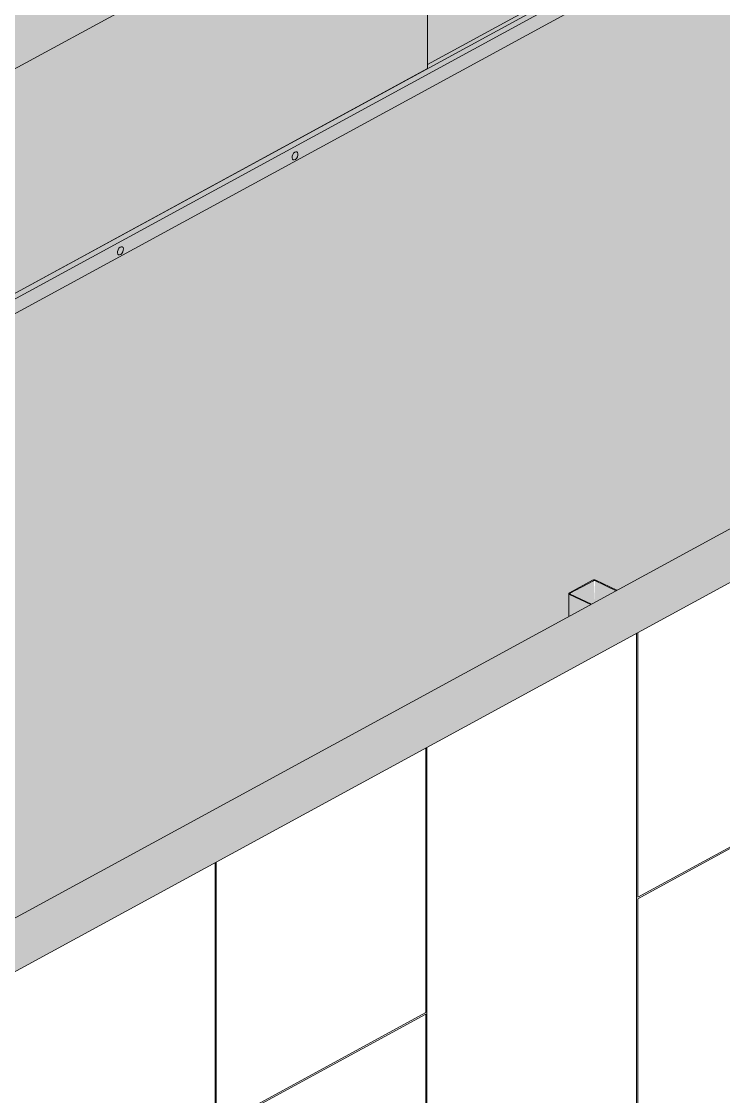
# Model space of a CAD drawing. Header units: inches. Extents: x 27328 to 120839, y -4075 to 4147.
# Drawn here: x 31890.4 to 32000.1, y 581 to 748.8 of the extents above; entities that cross this region are included whole.
import ezdxf

# ---------------------------------------------------------------- set-up
doc = ezdxf.new("R2010")
doc.units = ezdxf.units.IN
doc.header["$MEASUREMENT"] = 0
for name, color, linetype, lineweight in [('A-ROOF', 132, 'Continuous', 9), ('A-WALL-PATT', 111, 'Continuous', 9), ('G-IMPT', 8, 'Continuous', 9), ('L-SITE-WALL', 31, 'Continuous', 9), ('M-EQPM', 50, 'Continuous', 9), ('S-COLS', 52, 'Continuous', 9)]:
    doc.layers.add(name, color=color, linetype=linetype, lineweight=lineweight)

# ---------------------------------------------------------------- blocks, each defined once
blk = doc.blocks.new('Trane - 20-75 Ton Packaged Ind Rooftop DX Cooling Only and Extended Casing TAG_SXHLF20_ 0210035350 - PL_AS_HF001102-e2b63efd-16e1-40f1-8521-6466c1d8891c_dwg_Trane-SXHLF20-700801-Axon - Looking North East')
at = {"layer": 'G-IMPT'}
for points in [[(31953.87, 742.13), (31994.19, 764.15), (31994.19, 829.92), (31953.18, 807.6), (31953.22, 776.86), (31953.87, 776.55), (31953.87, 746.93)], [(31798.18, 691.82), (31953.87, 776.55), (31887.59, 807.86), (31731.94, 723.15), (31780.01, 700.42)], [(31798.18, 656.75), (31953.87, 741.48), (31953.87, 776.55), (31798.18, 691.82), (31798.18, 665.52)], [(31817.73, 666.53), (31995.53, 763.29), (31995.53, 764.15), (31817.73, 667.39)], [(31953.87, 741.48), (31995.53, 764.15), (31994.19, 764.78), (31994.19, 764.08), (31953.87, 742.07), (31953.87, 741.76)], [(31798.14, 653.53), (31994.09, 760.17), (31994.09, 762.5), (31798.14, 655.88), (31798.14, 653.9)]]:
    blk.add_hatch(color=256, dxfattribs=at).paths.add_polyline_path(points, flags=0)
for p, q in [((31953.87, 776.55), (31798.18, 691.82)), ((31953.87, 776.55), (31953.87, 741.48)), ((31995.53, 764.15), (31817.73, 667.39)), ((31994.19, 764.08), (31953.87, 742.13)), ((31995.53, 763.29), (31817.73, 666.53)), ((31798.14, 653.53), (31994.09, 760.17)), ((31953.87, 741.48), (31798.18, 656.75))]:
    blk.add_line(p, q, dxfattribs=at)
for centre in [(31933.16, 727.87), (31905.89, 713.03)]:
    blk.add_ellipse(centre, major_axis=(0.294, 0.621), ratio=0.587623, dxfattribs=at)
blk = doc.blocks.new('Trane - 20-75 Ton Packaged Ind Rooftop DX Cooling Only and Extended Casing TAG_SXHLF20_ 0210035350 - PL_AS_HF001102-e2b63efd-16e1-40f1-8521-6466c1d8891c_dwg-700800-Axon - Looking North East')
blk.add_blockref('Trane - 20-75 Ton Packaged Ind Rooftop DX Cooling Only and Extended Casing TAG_SXHLF20_ 0210035350 - PL_AS_HF001102-e2b63efd-16e1-40f1-8521-6466c1d8891c_dwg_Trane-SXHLF20-700801-Axon - Looking North East', (0, 0))
blk = doc.blocks.new('Trane - 20-75 Ton Packaged Ind Rooftop DX Cooling Only and Extended Casing TAG_SXHLF20_ 0210035350 - SXHLF20-700809-Axon - Looking North East')
blk.add_blockref('Trane - 20-75 Ton Packaged Ind Rooftop DX Cooling Only and Extended Casing TAG_SXHLF20_ 0210035350 - PL_AS_HF001102-e2b63efd-16e1-40f1-8521-6466c1d8891c_dwg-700800-Axon - Looking North East', (0, 0))

msp = doc.modelspace()

# ---------------------------------------------------------------- hatches: boundary and pattern name
at = {"layer": 'A-ROOF'}
h = msp.add_hatch(color=256, dxfattribs=at)
h.paths.add_polyline_path([(31652.82, 403.84), (31709.25, 437.51), (31707.6, 438.29), (31707.6, 442.47), (31531.12, 525.85), (31530.95, 522.13), (31379.91, 593.57), (31380.08, 666.69), (31725.19, 854.5), (31725.55, 856.02), (31726.95, 860.55), (31728.77, 864.17), (31731.05, 867.56), (31732.41, 869.1), (31736.14, 872.91), (31738, 874.38), (31742.02, 877.15), (31748.13, 880.67), (31811.46, 915.14), (30983.48, 1306.73), (30983.48, 1329.97), (30834.5, 1400.43), (30289.51, 1075.15), (31496.41, 504.35), (31471.6, 489.54), (31645.27, 407.41)], flags=0)
h.paths.add_polyline_path([(31712.71, 513.75), (31712.92, 516.48), (31716.71, 518.34), (31718.01, 517.86), (31720.22, 516.81), (31844.32, 584.35), (31844.53, 588.1), (31848.32, 589.96), (31848.65, 589.94), (31851.83, 588.43), (31975.92, 655.97), (31976.13, 659.71), (31979.92, 661.58), (31980.25, 661.56), (31983.43, 660.05), (32107.53, 727.58), (32107.74, 731.33), (32111.53, 733.2), (32111.86, 733.18), (32115.04, 731.67), (32156.23, 754.09), (31897.59, 876.41), (31895.71, 875.29), (31845.04, 899.26), (31817.01, 884.01), (31817.01, 855.69), (31798.07, 844.38), (31797.91, 829.75), (31797.6, 829.4), (31866.92, 796.61), (31887.63, 807.88), (31888.34, 807.6), (31888.34, 838.27), (31908.22, 849.2), (31908.73, 850.49), (31909.68, 851.7), (31911.07, 852.81), (31912.83, 853.77), (31914.91, 854.55), (31917.23, 855.12), (31920.13, 855.57), (31929.36, 860.58), (31994.19, 829.92), (31994.19, 764.78), (31995.53, 764.13), (31995.53, 763.29), (31994.09, 762.5), (31994.09, 760.17), (31798.14, 653.53), (31733.41, 684.15), (31733.41, 686.51), (31731.93, 687.21), (31731.94, 723.15), (31834.3, 778.86), (31758.31, 814.8), (31666.46, 759.97), (31666.3, 751.2), (31662.43, 749.02), (31662.27, 749.06), (31658.29, 751.07), (31658.29, 755.09), (31534.86, 681.42), (31534.7, 672.65), (31530.82, 670.47), (31530.66, 670.52), (31526.68, 672.53), (31526.68, 676.54), (31456.75, 634.8), (31536.25, 597.2), (31536.46, 599.93), (31540.25, 601.8), (31540.58, 601.78), (31544.42, 599.72), (31544.42, 593.34), (31711.6, 514.27)], flags=0)
h.paths.add_polyline_path([(31717.35, 533.02), (31655.77, 562.14), (31655.77, 609.54), (31608.96, 584.28), (31547.59, 613.31), (31547.59, 668.57), (31583.85, 688.3), (31583.85, 688.84), (31584.2, 689.03), (31584.84, 688.84), (31603.46, 698.97), (31603.46, 699.51), (31603.8, 699.7), (31604.45, 699.51), (31630.57, 713.72), (31692.14, 684.52), (31692.14, 637.74), (31692.38, 637.86), (31693.02, 637.68), (31711.64, 647.81), (31711.64, 648.35), (31711.98, 648.53), (31712.63, 648.35), (31738.74, 662.56), (31800.32, 633.36), (31800.12, 578.06), (31717.53, 533.12)], flags=0)
h.paths.add_polyline_path([(31716.18, 534.66), (31716.24, 534.86), (31715.8, 535.6), (31715.33, 535.85), (31714.57, 536.04), (31714.49, 535.46), (31716.1, 534.7)], flags=0)
h.paths.add_polyline_path([(31718.41, 534.77), (31720.03, 535.9), (31719.93, 536.14), (31719.6, 536.13), (31718.51, 535.36), (31718.37, 534.87)], flags=0)
h.paths.add_polyline_path([(31734.91, 543.75), (31736.18, 544.44), (31736.1, 545.14), (31735.22, 544.66), (31735.08, 544.18), (31734.91, 544.08)], flags=0)
h.paths.add_polyline_path([(31734.65, 543.6), (31734.91, 543.75), (31734.69, 544.37), (31734.65, 544.35)], flags=0)
h.paths.add_polyline_path([(31658.62, 561.89), (31658.63, 562.25), (31658.55, 562.54), (31658.08, 562.14), (31658.55, 561.92)], flags=0)
h.paths.add_polyline_path([(31797.64, 577.88), (31798.01, 578.23), (31797.65, 578.17), (31797.6, 577.98)], flags=0)
h.paths.add_polyline_path([(31608, 585.83), (31608.06, 586.03), (31607.62, 586.77), (31607.15, 587.02), (31606.39, 587.21), (31606.31, 586.63), (31607.92, 585.86)], flags=0)
h.paths.add_polyline_path([(31610.23, 585.93), (31611.86, 587.04), (31611.76, 587.3), (31611.42, 587.3), (31610.33, 586.52), (31610.19, 586.03)], flags=0)
h.paths.add_polyline_path([(31626.47, 594.77), (31628, 595.6), (31627.92, 596.3), (31627.04, 595.82), (31626.9, 595.35), (31626.61, 595.24), (31626.47, 594.89)], flags=0)
h.paths.add_polyline_path([(31799.49, 606), (31799.83, 606.28), (31799.94, 606.57), (31799.75, 606.57), (31799.71, 606.16), (31799.48, 606.02)], flags=0)
h.paths.add_polyline_path([(31550.44, 613.05), (31550.45, 613.41), (31550.37, 613.7), (31549.9, 613.31), (31550.37, 613.09)], flags=0)
h.paths.add_polyline_path([(31691.31, 657.16), (31691.61, 657.32), (31691.76, 657.73), (31691.56, 657.73), (31691.53, 657.32), (31691.3, 657.18)], flags=0)
h.paths.add_polyline_path([(31789.89, 833.04), (31789.89, 839.5), (31785.9, 837.12), (31789.32, 835.34), (31789.39, 833.28), (31789.66, 833.15)], flags=0)
h.paths.add_polyline_path([(30833.5, 1386.05), (30827.67, 1388.81), (30827.67, 1389.16), (30827.97, 1389.32), (30831.29, 1387.99), (30831.46, 1388.36), (30836.71, 1390.97), (30837.42, 1390.97), (30836.48, 1391.44), (30836.52, 1391.18), (30836.31, 1391.5), (30834.01, 1392.61), (30834.31, 1392.77), (30840.13, 1390.01), (30839.8, 1389.85), (30837.14, 1391), (30836.56, 1390.88), (30831.49, 1387.65), (30833.79, 1386.4), (30833.78, 1386.22)], flags=0)
at = {"layer": 'A-WALL-PATT'}
h = msp.add_hatch(dxfattribs=at)
h.set_pattern_fill('FP_1', color=256, style=0, pattern_type=2)
h.set_pattern_definition([(28.555, (31789.16, 338.28), (-131.605, 94.7), [37.264, -112.567]), (90, (31789.16, 338.28), (-131.605, -71.62), [82.944, -83.375]), (208.555, (31821.89, 439.03), (-131.605, 94.7), [37.264, -112.567]), (90, (31821.89, 356.09), (-131.605, -71.62), [82.944, -83.375]), (208.555, (31821.89, 439.25), (-131.605, 94.7), [37.264, -112.567]), (90, (31821.89, 439.25), (-131.605, -71.62), [82.944, -83.375]), (28.555, (31789.16, 504.38), (-131.605, 94.7), [37.264, -112.567]), (90, (31789.16, 421.44), (-131.605, -71.62), [82.944, -83.375]), (28.555, (31822.06, 397.55), (-131.605, 94.7), [37.264, -112.567]), (90, (31822.06, 355.96), (-131.605, -71.62), [41.58, -124.74]), (90, (31854.79, 373.78), (-131.605, -71.62), [41.58, -124.74]), (28.555, (31822.06, 480.7), (-131.605, 94.7), [37.264, -112.567]), (90, (31822.06, 397.76), (-131.605, -71.62), [82.944, -83.375]), (208.555, (31854.79, 415.57), (-131.605, 94.7), [37.264, -112.567]), (90, (31854.79, 415.57), (-131.605, -71.62), [82.944, -83.375]), (90, (31822.06, 480.92), (-131.605, -71.62), [41.364, -124.955]), (208.555, (31854.79, 498.73), (-131.605, 94.7), [37.264, -112.567]), (90, (31854.79, 498.73), (-131.605, -71.62), [41.364, -124.955]), (28.555, (31854.96, 374.09), (-131.605, 94.7), [37.264, -112.567]), (90, (31854.96, 374.09), (-131.605, -71.62), [82.944, -83.375]), (208.555, (31887.69, 474.84), (-131.605, 94.7), [37.264, -112.567]), (90, (31887.69, 391.9), (-131.605, -71.62), [82.944, -83.375]), (208.555, (31887.69, 475.06), (-131.605, 94.7), [37.264, -112.567]), (90, (31887.69, 475.06), (-131.605, -71.62), [82.944, -83.375]), (208.555, (31887.69, 558), (-131.605, 94.7), [37.264, -112.567]), (90, (31854.96, 457.25), (-131.605, -71.62), [82.944, -83.375]), (28.555, (31887.86, 433.36), (-131.605, 94.7), [37.264, -112.567]), (90, (31887.86, 391.77), (-131.605, -71.62), [41.58, -124.74]), (90, (31920.59, 409.59), (-131.605, -71.62), [41.58, -124.74]), (28.555, (31887.86, 516.51), (-131.605, 94.7), [37.264, -112.567]), (90, (31887.86, 433.57), (-131.605, -71.62), [82.944, -83.375]), (208.555, (31920.6, 451.38), (-131.605, 94.7), [37.264, -112.567]), (90, (31920.59, 451.38), (-131.605, -71.62), [82.944, -83.375]), (90, (31887.86, 516.73), (-131.605, -71.62), [41.364, -124.955]), (208.555, (31920.6, 534.54), (-131.605, 94.7), [37.264, -112.567]), (90, (31920.59, 534.54), (-131.605, -71.62), [41.364, -124.955])])
h.paths.add_polyline_path([(31717.82, 424.19), (31990.06, 572.13), (31990.06, 571.96), (31990.99, 571.52), (31990.99, 447.9), (32229.57, 577.73), (32229.57, 691.11), (32219.77, 696.23), (32219.77, 702.48), (32220.8, 703.04), (32229.57, 698.46), (32229.57, 701.02), (32221.99, 704.98), (32221.99, 707.46), (32229.57, 711.59), (32229.57, 785.63), (31717.82, 507.13), (31717.82, 467.85)], flags=0)
at = {"layer": 'L-SITE-WALL'}
msp.add_hatch(color=256, dxfattribs=at).paths.add_polyline_path([(31717.82, 507.13), (32229.57, 785.63), (32221.35, 789.52), (31709.59, 511.03), (31711.6, 510.07)], flags=0)
at = {"layer": 'S-COLS'}
for points in [[(31979.46, 657.89), (31979.75, 658.05), (31979.75, 661.55), (31976.14, 659.46), (31976.93, 659.09)], [(31979.75, 658.05), (31980, 658.18), (31979.83, 661.58), (31979.75, 661.55), (31979.75, 659.18)], [(31980, 658.18), (31983.31, 659.99), (31980, 661.56), (31980, 659.18)], [(31975.92, 655.97), (31976.02, 656.02), (31975.92, 659.56)], [(31976.02, 656.02), (31979.34, 657.83), (31976.02, 659.4)]]:
    msp.add_hatch(color=256, dxfattribs=at).paths.add_polyline_path(points, flags=0)
h = msp.add_hatch(color=256, dxfattribs=at)
h.paths.add_polyline_path([(31979.34, 657.83), (31979.46, 657.89), (31976.93, 658.97)], flags=0)
h.paths.add_polyline_path([(31983.31, 659.99), (31983.43, 660.05), (31980, 661.56)], flags=0)

# ---------------------------------------------------------------- linework, layer by layer
at = {"layer": 'L-SITE-WALL'}
for p, q in [((32221.35, 789.52), (31709.59, 511.03)), ((32229.57, 785.63), (31717.82, 507.13))]:
    msp.add_line(p, q, dxfattribs=at)
at = {"layer": 'S-COLS'}
for p, q in [((31976.01, 659.65), (31979.62, 661.61)), ((31979.75, 661.55), (31976.13, 659.59)), ((31983.31, 659.99), (31980, 661.56)), ((31980.11, 661.62), (31983.43, 660.05)), ((31975.91, 659.52), (31975.91, 655.96)), ((31976.14, 659.46), (31979.46, 657.89)), ((31979.34, 657.83), (31976.02, 659.4))]:
    msp.add_line(p, q, dxfattribs=at)
for points in [[(31979.62, 661.61, 0), (31979.78, 661.66, 0), (31979.96, 661.67, 0), (31980.11, 661.62, 0)], [(31980, 661.56, 0), (31979.92, 661.58, 0), (31979.83, 661.58, 0), (31979.75, 661.55, 0)], [(31976.02, 659.4, 0), (31975.93, 659.47, 0), (31975.92, 659.56, 0), (31976.01, 659.65, 0)], [(31976.13, 659.59, 0), (31976.09, 659.54, 0), (31976.09, 659.5, 0), (31976.14, 659.46, 0)]]:
    msp.add_polyline3d(points, dxfattribs=at)

# ---------------------------------------------------------------- block references
at = {"layer": 'M-EQPM'}
msp.add_blockref('Trane - 20-75 Ton Packaged Ind Rooftop DX Cooling Only and Extended Casing TAG_SXHLF20_ 0210035350 - SXHLF20-700809-Axon - Looking North East', (0, 0), dxfattribs=at)

doc.saveas('drawing.dxf')
